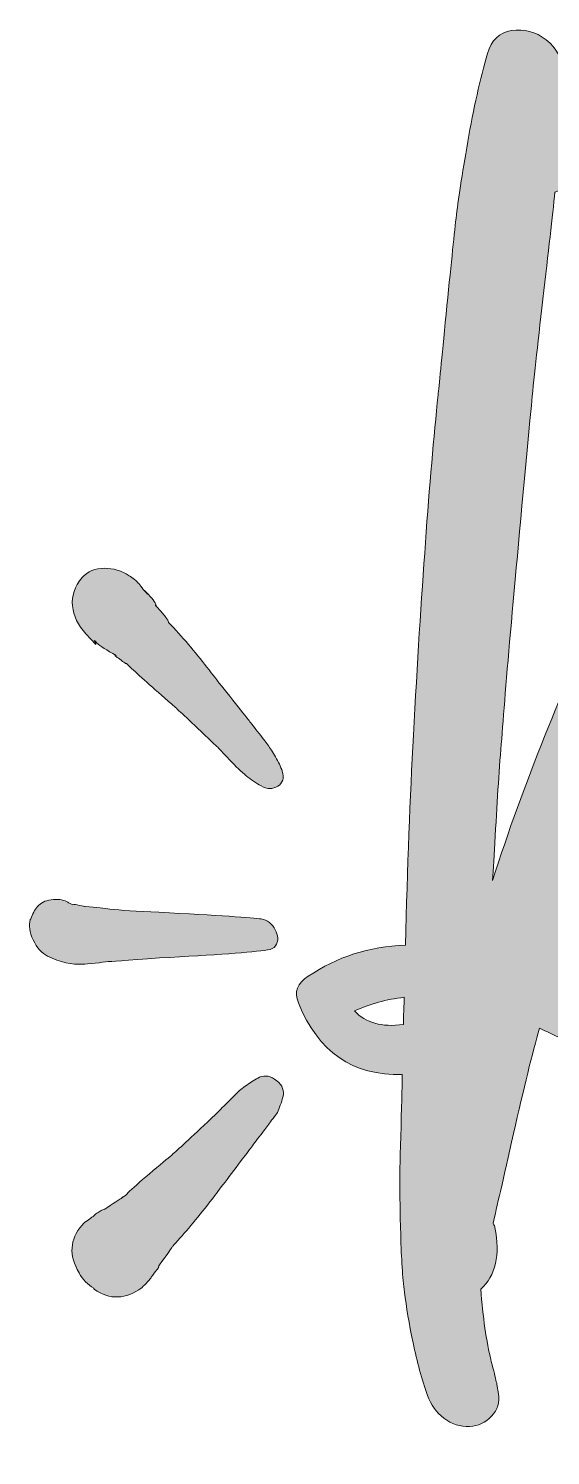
# Model space of a CAD drawing. Header units: inches. Extents: x 58 to 1022, y -947 to -135.
# Drawn here: x 68.2 to 226.2, y -566.4 to -134.8 of the extents above; entities that cross this region are included whole.
import ezdxf

# ---------------------------------------------------------------- set-up
doc = ezdxf.new("R2010")
doc.units = ezdxf.units.IN
doc.header["$MEASUREMENT"] = 0
doc.layers.add('Layer 1', color=7, linetype='Continuous')

# ---------------------------------------------------------------- blocks, each defined once
blk = doc.blocks.new('block 2')
at = {"layer": 'Layer 1', "true_color": 0xffffff}
h = blk.add_hatch(color=7, dxfattribs=at)
h.dxf.hatch_style = 2
edge = h.paths.add_edge_path()
edge.add_spline(control_points=[(376.52, -549.94), (378.08, -551.18), (380.63, -553.02), (384.19, -555.46), (387.74, -557.89), (390.58, -559.63), (392.7, -560.69), (394.82, -561.75), (397.56, -562.94), (400.93, -564.25), (404.29, -565.56), (407.29, -566.24), (409.91, -566.3), (412.53, -566.37), (415.43, -566.09), (418.6, -565.46), (421.78, -564.84), (424.8, -563.65), (427.68, -561.91), (430.17, -560.04), (431.29, -557.82), (431.04, -555.27), (430.79, -552.71), (429.39, -550.53), (426.83, -548.72), (424.28, -546.91), (421.69, -546.57), (419.07, -547.69), (417.2, -548.44), (415.33, -548.88), (413.46, -549), (411.59, -549.12), (409.59, -548.88), (407.47, -548.25), (405.35, -547.63), (403.55, -547.04), (402.05, -546.48), (400.55, -545.92), (398.65, -544.86), (396.35, -543.3), (394.04, -541.74), (392.38, -540.61), (391.39, -539.93), (390.39, -539.24), (388.65, -537.97), (386.15, -536.1), (383.65, -534.23), (382.22, -533.1), (381.85, -532.73), (372.75, -525.74), (362.46, -517.58), (350.99, -508.23), (320.06, -483.16), (299.11, -466.7), (288.14, -458.85), (269.68, -445.75), (252.85, -435.4), (237.64, -427.8), (246.49, -421.94), (256.15, -414.77), (266.63, -406.29), (307.53, -373.12), (341.94, -329.78), (369.88, -276.29), (370, -276.17), (371.53, -273.23), (374.46, -267.5), (377.39, -261.76), (379.11, -258.42), (379.6, -257.49), (380.1, -256.56), (381.57, -253.53), (384, -248.42), (386.43, -243.31), (387.99, -239.81), (388.68, -237.94), (389.36, -236.07), (390.58, -232.93), (392.32, -228.5), (394.07, -224.07), (395.25, -220.52), (395.88, -217.84), (396.5, -215.16), (397.19, -211.98), (397.93, -208.3), (398.68, -204.62), (399.18, -201.1), (399.43, -197.73), (400.43, -181.64), (396.37, -170.42), (387.27, -164.06), (377.05, -156.83), (363.95, -157.76), (347.99, -166.87), (341.88, -170.36), (336.05, -174.5), (330.51, -179.31), (324.96, -184.11), (319.37, -189.87), (313.76, -196.61), (308.15, -203.34), (303.76, -208.89), (300.58, -213.25), (297.4, -217.62), (292.94, -223.85), (287.2, -231.96), (271.24, -254.78), (256.46, -279.91), (242.87, -307.34), (229.65, -334.4), (218.25, -362.77), (208.65, -392.44), (208.89, -389.2), (209.17, -384.71), (209.48, -378.98), (209.8, -373.24), (210.11, -367.97), (210.42, -363.17), (210.73, -358.37), (211.08, -353.85), (211.45, -349.61), (212.7, -332.15), (215.69, -298.55), (220.43, -248.79), (221.05, -241.81), (222.2, -231.12), (223.89, -216.71), (225.57, -202.31), (226.79, -191.49), (227.54, -184.26), (231.28, -183.14), (232.71, -180.46), (231.84, -176.22), (229.97, -167.49), (229.22, -157.95), (229.59, -147.6), (229.71, -143.86), (228.16, -140.74), (224.92, -138.25), (221.67, -135.75), (218.18, -134.82), (214.44, -135.44), (210.7, -136.07), (208.27, -138.37), (207.15, -142.36), (204.9, -150.1), (202.91, -158.98), (201.16, -169.02), (199.41, -179.06), (198.23, -186.79), (197.61, -192.21), (196.98, -197.64), (195.99, -207.3), (194.62, -221.2), (193.24, -235.11), (192.43, -243.25), (192.18, -245.61), (189.57, -270.8), (187.07, -305.09), (184.7, -348.49), (183.7, -367.19), (182.89, -388.39), (182.27, -412.08), (171.3, -412.46), (161.51, -415.58), (152.9, -421.44), (149.54, -423.56), (148.54, -426.24), (149.91, -429.48), (155.9, -444.32), (166.37, -451.55), (181.33, -451.18), (181.33, -453.3), (181.21, -458.54), (180.96, -466.89), (180.71, -475.25), (180.59, -481.01), (180.59, -484.19), (180.59, -487.37), (180.68, -492.54), (180.87, -499.72), (181.05, -506.89), (181.43, -512.65), (181.99, -517.02), (182.55, -521.38), (183.42, -526.46), (184.61, -532.26), (185.79, -538.06), (187.26, -543.39), (189, -548.25), (190, -551), (191.65, -553.27), (193.96, -555.08), (196.27, -556.89), (198.85, -557.73), (201.72, -557.61), (204.34, -557.48), (206.56, -556.45), (208.36, -554.52), (210.17, -552.59), (210.89, -550.31), (210.51, -547.69), (210.51, -547.69), (209.95, -544.89), (209.95, -544.89), (209.95, -544.89), (209.95, -544.51), (209.95, -544.51), (209.95, -544.51), (209.77, -544.14), (209.77, -544.14), (209.52, -542.77), (209.02, -540.71), (208.27, -537.97), (206.77, -531.73), (205.71, -524.44), (205.09, -516.08), (209.58, -511.97), (211.01, -505.73), (209.39, -497.38), (209.39, -497.25), (209.2, -496.82), (208.83, -496.07), (209.83, -491.83), (211.89, -482.82), (215, -469.04), (218.12, -455.26), (220.74, -444.63), (222.86, -437.15), (227.22, -439.15), (231.34, -441.2), (235.2, -443.32), (254.03, -453.42), (275.61, -468.08), (299.92, -487.28), (307.65, -493.39), (318.5, -502.24), (332.47, -513.84), (346.43, -525.43), (356.35, -533.54), (362.21, -538.15), (363.21, -538.9), (365.45, -540.74), (368.94, -543.67), (372.43, -546.6), (374.96, -548.69), (376.52, -549.94)], knot_values=[0, 0, 0, 0, 1, 1, 1, 2, 2, 2, 3, 3, 3, 4, 4, 4, 5, 5, 5, 6, 6, 6, 7, 7, 7, 8, 8, 8, 9, 9, 9, 10, 10, 10, 11, 11, 11, 12, 12, 12, 13, 13, 13, 14, 14, 14, 15, 15, 15, 16, 16, 16, 17, 17, 17, 18, 18, 18, 19, 19, 19, 20, 20, 20, 21, 21, 21, 22, 22, 22, 23, 23, 23, 24, 24, 24, 25, 25, 25, 26, 26, 26, 27, 27, 27, 28, 28, 28, 29, 29, 29, 30, 30, 30, 31, 31, 31, 32, 32, 32, 33, 33, 33, 34, 34, 34, 35, 35, 35, 36, 36, 36, 37, 37, 37, 38, 38, 38, 39, 39, 39, 40, 40, 40, 41, 41, 41, 42, 42, 42, 43, 43, 43, 44, 44, 44, 45, 45, 45, 46, 46, 46, 47, 47, 47, 48, 48, 48, 49, 49, 49, 50, 50, 50, 51, 51, 51, 52, 52, 52, 53, 53, 53, 54, 54, 54, 55, 55, 55, 56, 56, 56, 57, 57, 57, 58, 58, 58, 59, 59, 59, 60, 60, 60, 61, 61, 61, 62, 62, 62, 63, 63, 63, 64, 64, 64, 65, 65, 65, 66, 66, 66, 67, 67, 67, 68, 68, 68, 69, 69, 69, 70, 70, 70, 71, 71, 71, 72, 72, 72, 73, 73, 73, 74, 74, 74, 75, 75, 75, 76, 76, 76, 77, 77, 77, 78, 78, 78, 79, 79, 79, 80, 80, 80, 81, 81, 81, 82, 82, 82, 82], degree=3, periodic=1)
edge = h.paths.add_edge_path()
edge.add_spline(control_points=[(181.8, -431.91), (181.74, -433.66), (181.71, -435.03), (181.71, -436.03), (175.1, -436.9), (170.17, -435.53), (166.93, -431.91), (171.54, -429.79), (176.53, -428.42), (181.9, -427.8), (181.9, -428.8), (181.86, -430.17), (181.8, -431.91)], knot_values=[0, 0, 0, 0, 1, 1, 1, 2, 2, 2, 3, 3, 3, 4, 4, 4, 4], degree=3, periodic=1)
edge = h.paths.add_edge_path()
edge.add_spline(control_points=[(230.72, -410.96), (236.82, -391.88), (243.12, -374.55), (249.61, -358.96), (270.31, -309.09), (295.31, -265.44), (324.61, -228.03), (335.34, -214.44), (344.25, -204.4), (351.36, -197.92), (355.35, -194.3), (359.96, -190.93), (365.2, -187.81), (368.2, -186.07), (370.5, -184.89), (372.12, -184.26), (373.87, -183.51), (375.18, -183.08), (376.05, -182.95), (376.05, -182.95), (376.24, -182.95), (376.24, -182.95), (379.35, -187.19), (378.79, -196.36), (374.56, -210.45), (371.81, -219.68), (367.13, -231.84), (360.53, -246.92), (340.2, -293.81), (313.27, -334.59), (279.72, -369.25), (263.76, -385.71), (247.43, -399.62), (230.72, -410.96)], knot_values=[0, 0, 0, 0, 1, 1, 1, 2, 2, 2, 3, 3, 3, 4, 4, 4, 5, 5, 5, 6, 6, 6, 7, 7, 7, 8, 8, 8, 9, 9, 9, 10, 10, 10, 11, 11, 11, 11], degree=3, periodic=1)
h = blk.add_hatch(color=7, dxfattribs=at)
h.dxf.hatch_style = 2
edge = h.paths.add_edge_path()
edge.add_spline(control_points=[(85.56, -317.88), (85.56, -317.88), (88.56, -321.06), (88.56, -321.06), (88.56, -321.06), (88.37, -320.31), (88.37, -320.31), (88.27, -320.11), (88.2, -320), (88.14, -319.9), (88.3, -320.05), (88.56, -320.31), (88.93, -320.68), (89.93, -321.56), (91.86, -322.8), (94.73, -324.43), (94.73, -324.43), (94.35, -324.43), (94.35, -324.43), (94.35, -324.43), (95.1, -324.99), (95.1, -324.99), (95.6, -325.36), (96.13, -325.77), (96.69, -326.2), (97.25, -326.64), (97.59, -326.86), (97.72, -326.86), (97.72, -326.86), (97.91, -326.86), (97.91, -326.86), (97.91, -326.86), (98.1, -327.04), (98.1, -327.04), (98.1, -327.04), (99.41, -328.35), (99.41, -328.35), (102.27, -330.97), (106.7, -334.9), (112.68, -340.14), (114.06, -341.38), (118.23, -345.31), (125.22, -351.92), (125.84, -352.55), (127.12, -353.88), (129.05, -355.94), (130.98, -358), (132.67, -359.62), (134.1, -360.8), (135.54, -361.99), (137.06, -363.02), (138.68, -363.89), (140.43, -364.89), (142.08, -364.92), (143.64, -363.98), (145.2, -363.05), (145.67, -361.52), (145.04, -359.4), (144.54, -358.03), (143.86, -356.6), (142.99, -355.1), (142.11, -353.6), (141.33, -352.39), (140.65, -351.45), (139.96, -350.52), (138.93, -349.18), (137.56, -347.43), (136.19, -345.69), (135.25, -344.5), (134.76, -343.88), (133.51, -342.26), (131.64, -339.89), (129.15, -336.77), (126.65, -333.65), (124.78, -331.28), (123.53, -329.66), (120.04, -325.05), (116.24, -320.5), (112.12, -316.01), (112.12, -316.01), (110.82, -314.7), (110.82, -314.7), (110.82, -314.58), (110.75, -314.51), (110.63, -314.51), (110.63, -314.51), (110.63, -314.32), (110.63, -314.32), (110.5, -313.95), (110.25, -313.51), (109.88, -313.01), (109.5, -312.52), (109.16, -312.08), (108.85, -311.71), (108.54, -311.33), (108.16, -310.93), (107.73, -310.49), (107.29, -310.05), (106.95, -309.65), (106.7, -309.27), (106.7, -309.27), (106.7, -309.09), (106.7, -309.09), (106.7, -309.09), (106.89, -309.27), (106.89, -309.27), (106.64, -308.4), (105.64, -307.09), (103.89, -305.35), (103.89, -305.35), (103.33, -304.78), (103.33, -304.78), (103.33, -304.78), (104.27, -305.91), (104.27, -305.91), (104.27, -305.91), (104.08, -305.72), (104.08, -305.72), (104.08, -305.72), (103.89, -305.53), (103.89, -305.53), (103.52, -305.16), (103.08, -304.63), (102.59, -303.94), (102.09, -303.26), (101.71, -302.79), (101.46, -302.54), (100.84, -301.79), (99.9, -301.04), (98.66, -300.3), (96.41, -298.8), (93.92, -298.05), (91.17, -298.05), (88.43, -298.05), (86.19, -298.99), (84.44, -300.86), (82.2, -303.6), (81.23, -306.47), (81.54, -309.46), (81.85, -312.45), (83.19, -315.26), (85.56, -317.88)], knot_values=[0, 0, 0, 0, 1, 1, 1, 2, 2, 2, 3, 3, 3, 4, 4, 4, 5, 5, 5, 6, 6, 6, 7, 7, 7, 8, 8, 8, 9, 9, 9, 10, 10, 10, 11, 11, 11, 12, 12, 12, 13, 13, 13, 14, 14, 14, 15, 15, 15, 16, 16, 16, 17, 17, 17, 18, 18, 18, 19, 19, 19, 20, 20, 20, 21, 21, 21, 22, 22, 22, 23, 23, 23, 24, 24, 24, 25, 25, 25, 26, 26, 26, 27, 27, 27, 28, 28, 28, 29, 29, 29, 30, 30, 30, 31, 31, 31, 32, 32, 32, 33, 33, 33, 34, 34, 34, 35, 35, 35, 36, 36, 36, 37, 37, 37, 38, 38, 38, 39, 39, 39, 40, 40, 40, 41, 41, 41, 42, 42, 42, 43, 43, 43, 44, 44, 44, 45, 45, 45, 46, 46, 46, 47, 47, 47, 47], degree=3, periodic=1)
h = blk.add_hatch(color=7, dxfattribs=at)
h.dxf.hatch_style = 2
edge = h.paths.add_edge_path()
edge.add_spline(control_points=[(73.97, -415.33), (77.83, -417.2), (81.38, -418.01), (84.63, -417.76), (85.38, -417.76), (86.62, -417.67), (88.37, -417.48), (90.11, -417.29), (91.42, -417.14), (92.3, -417.01), (92.55, -417.01), (97.72, -416.64), (107.82, -415.89), (124.91, -415.02), (135.82, -414.21), (140.55, -413.46), (141.68, -413.34), (142.49, -412.93), (142.99, -412.24), (143.48, -411.56), (143.7, -410.78), (143.64, -409.9), (143.58, -409.03), (143.33, -408.19), (142.89, -407.38), (142.45, -406.57), (141.86, -405.85), (141.12, -405.23), (140.37, -404.61), (139.55, -404.23), (138.68, -404.11), (136.07, -403.73), (125.72, -403.05), (107.64, -402.05), (100.9, -401.8), (95.97, -401.49), (92.86, -401.11), (91.36, -400.87), (88.87, -400.62), (85.38, -400.37), (85.25, -400.37), (84.69, -400.24), (83.69, -399.99), (82.69, -399.74), (82.01, -399.68), (81.64, -399.8), (81.51, -399.8), (81.38, -399.74), (81.26, -399.62), (81.14, -399.62), (80.92, -399.52), (80.61, -399.34), (80.29, -399.15), (80.01, -398.99), (79.77, -398.87), (78.52, -398.25), (76.96, -398.06), (75.09, -398.31), (73.22, -398.56), (71.85, -399.24), (70.98, -400.37), (70.1, -401.36), (69.41, -402.61), (68.92, -404.11), (68.92, -404.11), (68.73, -404.29), (68.73, -404.29), (68.23, -406.04), (68.54, -408.1), (69.66, -410.47), (70.79, -412.84), (72.22, -414.46), (73.97, -415.33)], knot_values=[0, 0, 0, 0, 1, 1, 1, 2, 2, 2, 3, 3, 3, 4, 4, 4, 5, 5, 5, 6, 6, 6, 7, 7, 7, 8, 8, 8, 9, 9, 9, 10, 10, 10, 11, 11, 11, 12, 12, 12, 13, 13, 13, 14, 14, 14, 15, 15, 15, 16, 16, 16, 17, 17, 17, 18, 18, 18, 19, 19, 19, 20, 20, 20, 21, 21, 21, 22, 22, 22, 23, 23, 23, 24, 24, 24, 24], degree=3, periodic=1)
h = blk.add_hatch(color=7, dxfattribs=at)
h.dxf.hatch_style = 2
edge = h.paths.add_edge_path()
edge.add_spline(control_points=[(111.56, -503.43), (111.56, -503.43), (111.75, -503.24), (111.75, -503.24), (111.87, -503.12), (112.12, -502.84), (112.5, -502.4), (112.87, -501.96), (113.18, -501.62), (113.43, -501.37), (116.8, -497.63), (120.54, -493.08), (124.66, -487.72), (126.9, -484.72), (130.39, -480.11), (135.13, -473.87), (135.75, -473), (136.72, -471.72), (138.03, -470.04), (139.34, -468.36), (140.3, -467.08), (140.93, -466.21), (141.18, -465.83), (141.61, -465.24), (142.24, -464.43), (142.86, -463.62), (143.3, -463.03), (143.55, -462.65), (144.17, -461.28), (144.73, -459.72), (145.23, -457.98), (145.73, -456.11), (145.11, -454.45), (143.36, -453.02), (141.61, -451.59), (139.87, -451.24), (138.12, -451.99), (136.88, -452.62), (135.6, -453.39), (134.29, -454.33), (132.98, -455.26), (131.92, -456.14), (131.11, -456.95), (130.3, -457.76), (129.21, -458.85), (127.83, -460.22), (126.46, -461.59), (125.47, -462.59), (124.84, -463.21), (118.23, -469.45), (113.93, -473.44), (111.94, -475.18), (111.06, -475.93), (109.07, -477.62), (105.95, -480.23), (102.83, -482.85), (100.46, -484.91), (98.84, -486.41), (98.84, -486.41), (97.53, -487.72), (97.53, -487.72), (97.53, -487.72), (96.41, -488.46), (96.41, -488.46), (96.41, -488.46), (96.79, -488.28), (96.79, -488.28), (96.41, -488.53), (94.79, -489.59), (91.92, -491.46), (91.55, -491.71), (91.3, -491.9), (91.17, -492.02), (91.17, -492.02), (90.99, -492.02), (90.99, -492.02), (90.99, -492.02), (90.43, -492.21), (90.43, -492.21), (90.18, -492.33), (89.8, -492.55), (89.31, -492.86), (88.8, -493.17), (88.43, -493.45), (88.18, -493.7), (88.06, -493.83), (87.93, -493.95), (87.81, -494.08), (87.68, -494.2), (87.56, -494.26), (87.43, -494.26), (87.43, -494.26), (86.31, -495.2), (86.31, -495.2), (85.56, -495.57), (84.94, -496.07), (84.44, -496.69), (80.7, -501.06), (80.39, -505.86), (83.51, -511.1), (83.51, -511.1), (83.51, -511.28), (83.51, -511.28), (84.63, -513.15), (86.13, -514.65), (87.99, -515.77), (87.99, -515.77), (87.99, -515.96), (87.99, -515.96), (87.99, -515.96), (88.18, -516.15), (88.18, -516.15), (92.79, -519.39), (97.59, -519.2), (102.59, -515.59), (102.71, -515.46), (102.96, -515.21), (103.33, -514.84), (103.71, -514.46), (104.08, -514.06), (104.46, -513.62), (104.83, -513.19), (105.08, -512.91), (105.2, -512.78), (105.33, -512.66), (105.39, -512.53), (105.39, -512.41), (106.76, -510.66), (107.51, -509.66), (107.64, -509.41), (107.51, -509.41), (107.57, -509.17), (107.82, -508.67), (109.94, -505.92), (111.19, -504.18), (111.56, -503.43)], knot_values=[0, 0, 0, 0, 1, 1, 1, 2, 2, 2, 3, 3, 3, 4, 4, 4, 5, 5, 5, 6, 6, 6, 7, 7, 7, 8, 8, 8, 9, 9, 9, 10, 10, 10, 11, 11, 11, 12, 12, 12, 13, 13, 13, 14, 14, 14, 15, 15, 15, 16, 16, 16, 17, 17, 17, 18, 18, 18, 19, 19, 19, 20, 20, 20, 21, 21, 21, 22, 22, 22, 23, 23, 23, 24, 24, 24, 25, 25, 25, 26, 26, 26, 27, 27, 27, 28, 28, 28, 29, 29, 29, 30, 30, 30, 31, 31, 31, 32, 32, 32, 33, 33, 33, 34, 34, 34, 35, 35, 35, 36, 36, 36, 37, 37, 37, 38, 38, 38, 39, 39, 39, 40, 40, 40, 41, 41, 41, 42, 42, 42, 43, 43, 43, 44, 44, 44, 45, 45, 45, 45], degree=3, periodic=1)
at = {"layer": 'Layer 1', "lineweight": 0}
for points, knots in [([(376.52, -549.94), (378.08, -551.18), (380.63, -553.02), (384.19, -555.46), (387.74, -557.89), (390.58, -559.63), (392.7, -560.69), (394.82, -561.75), (397.56, -562.94), (400.93, -564.25), (404.29, -565.56), (407.29, -566.24), (409.91, -566.3), (412.53, -566.37), (415.43, -566.09), (418.6, -565.46), (421.78, -564.84), (424.8, -563.65), (427.68, -561.91), (430.17, -560.04), (431.29, -557.82), (431.04, -555.27), (430.79, -552.71), (429.39, -550.53), (426.83, -548.72), (424.28, -546.91), (421.69, -546.57), (419.07, -547.69), (417.2, -548.44), (415.33, -548.88), (413.46, -549), (411.59, -549.12), (409.59, -548.88), (407.47, -548.25), (405.35, -547.63), (403.55, -547.04), (402.05, -546.48), (400.55, -545.92), (398.65, -544.86), (396.35, -543.3), (394.04, -541.74), (392.38, -540.61), (391.39, -539.93), (390.39, -539.24), (388.65, -537.97), (386.15, -536.1), (383.65, -534.23), (382.22, -533.1), (381.85, -532.73), (372.75, -525.74), (362.46, -517.58), (350.99, -508.23), (320.06, -483.16), (299.11, -466.7), (288.14, -458.85), (269.68, -445.75), (252.85, -435.4), (237.64, -427.8), (246.49, -421.94), (256.15, -414.77), (266.63, -406.29), (307.53, -373.12), (341.94, -329.78), (369.88, -276.29), (370, -276.17), (371.53, -273.23), (374.46, -267.5), (377.39, -261.76), (379.11, -258.42), (379.6, -257.49), (380.1, -256.56), (381.57, -253.53), (384, -248.42), (386.43, -243.31), (387.99, -239.81), (388.68, -237.94), (389.36, -236.07), (390.58, -232.93), (392.32, -228.5), (394.07, -224.07), (395.25, -220.52), (395.88, -217.84), (396.5, -215.16), (397.19, -211.98), (397.93, -208.3), (398.68, -204.62), (399.18, -201.1), (399.43, -197.73), (400.43, -181.64), (396.37, -170.42), (387.27, -164.06), (377.05, -156.83), (363.95, -157.76), (347.99, -166.87), (341.88, -170.36), (336.05, -174.5), (330.51, -179.31), (324.96, -184.11), (319.37, -189.87), (313.76, -196.61), (308.15, -203.34), (303.76, -208.89), (300.58, -213.25), (297.4, -217.62), (292.94, -223.85), (287.2, -231.96), (271.24, -254.78), (256.46, -279.91), (242.87, -307.34), (229.65, -334.4), (218.25, -362.77), (208.65, -392.44), (208.89, -389.2), (209.17, -384.71), (209.48, -378.98), (209.8, -373.24), (210.11, -367.97), (210.42, -363.17), (210.73, -358.37), (211.08, -353.85), (211.45, -349.61), (212.7, -332.15), (215.69, -298.55), (220.43, -248.79), (221.05, -241.81), (222.2, -231.12), (223.89, -216.71), (225.57, -202.31), (226.79, -191.49), (227.54, -184.26), (231.28, -183.14), (232.71, -180.46), (231.84, -176.22), (229.97, -167.49), (229.22, -157.95), (229.59, -147.6), (229.71, -143.86), (228.16, -140.74), (224.92, -138.25), (221.67, -135.75), (218.18, -134.82), (214.44, -135.44), (210.7, -136.07), (208.27, -138.37), (207.15, -142.36), (204.9, -150.1), (202.91, -158.98), (201.16, -169.02), (199.41, -179.06), (198.23, -186.79), (197.61, -192.21), (196.98, -197.64), (195.99, -207.3), (194.62, -221.2), (193.24, -235.11), (192.43, -243.25), (192.18, -245.61), (189.57, -270.8), (187.07, -305.09), (184.7, -348.49), (183.7, -367.19), (182.89, -388.39), (182.27, -412.08), (171.3, -412.46), (161.51, -415.58), (152.9, -421.44), (149.54, -423.56), (148.54, -426.24), (149.91, -429.48), (155.9, -444.32), (166.37, -451.55), (181.33, -451.18), (181.33, -453.3), (181.21, -458.54), (180.96, -466.89), (180.71, -475.25), (180.59, -481.01), (180.59, -484.19), (180.59, -487.37), (180.68, -492.54), (180.87, -499.72), (181.05, -506.89), (181.43, -512.65), (181.99, -517.02), (182.55, -521.38), (183.42, -526.46), (184.61, -532.26), (185.79, -538.06), (187.26, -543.39), (189, -548.25), (190, -551), (191.65, -553.27), (193.96, -555.08), (196.27, -556.89), (198.85, -557.73), (201.72, -557.61), (204.34, -557.48), (206.56, -556.45), (208.36, -554.52), (210.17, -552.59), (210.89, -550.31), (210.51, -547.69), (210.51, -547.69), (209.95, -544.89), (209.95, -544.89), (209.95, -544.89), (209.95, -544.51), (209.95, -544.51), (209.95, -544.51), (209.77, -544.14), (209.77, -544.14), (209.52, -542.77), (209.02, -540.71), (208.27, -537.97), (206.77, -531.73), (205.71, -524.44), (205.09, -516.08), (209.58, -511.97), (211.01, -505.73), (209.39, -497.38), (209.39, -497.25), (209.2, -496.82), (208.83, -496.07), (209.83, -491.83), (211.89, -482.82), (215, -469.04), (218.12, -455.26), (220.74, -444.63), (222.86, -437.15), (227.22, -439.15), (231.34, -441.2), (235.2, -443.32), (254.03, -453.42), (275.61, -468.08), (299.92, -487.28), (307.65, -493.39), (318.5, -502.24), (332.47, -513.84), (346.43, -525.43), (356.35, -533.54), (362.21, -538.15), (363.21, -538.9), (365.45, -540.74), (368.94, -543.67), (372.43, -546.6), (374.96, -548.69), (376.52, -549.94)], [0, 0, 0, 0, 1, 1, 1, 2, 2, 2, 3, 3, 3, 4, 4, 4, 5, 5, 5, 6, 6, 6, 7, 7, 7, 8, 8, 8, 9, 9, 9, 10, 10, 10, 11, 11, 11, 12, 12, 12, 13, 13, 13, 14, 14, 14, 15, 15, 15, 16, 16, 16, 17, 17, 17, 18, 18, 18, 19, 19, 19, 20, 20, 20, 21, 21, 21, 22, 22, 22, 23, 23, 23, 24, 24, 24, 25, 25, 25, 26, 26, 26, 27, 27, 27, 28, 28, 28, 29, 29, 29, 30, 30, 30, 31, 31, 31, 32, 32, 32, 33, 33, 33, 34, 34, 34, 35, 35, 35, 36, 36, 36, 37, 37, 37, 38, 38, 38, 39, 39, 39, 40, 40, 40, 41, 41, 41, 42, 42, 42, 43, 43, 43, 44, 44, 44, 45, 45, 45, 46, 46, 46, 47, 47, 47, 48, 48, 48, 49, 49, 49, 50, 50, 50, 51, 51, 51, 52, 52, 52, 53, 53, 53, 54, 54, 54, 55, 55, 55, 56, 56, 56, 57, 57, 57, 58, 58, 58, 59, 59, 59, 60, 60, 60, 61, 61, 61, 62, 62, 62, 63, 63, 63, 64, 64, 64, 65, 65, 65, 66, 66, 66, 67, 67, 67, 68, 68, 68, 69, 69, 69, 70, 70, 70, 71, 71, 71, 72, 72, 72, 73, 73, 73, 74, 74, 74, 75, 75, 75, 76, 76, 76, 77, 77, 77, 78, 78, 78, 79, 79, 79, 80, 80, 80, 81, 81, 81, 82, 82, 82, 82]), ([(85.56, -317.88), (85.56, -317.88), (88.56, -321.06), (88.56, -321.06), (88.56, -321.06), (88.37, -320.31), (88.37, -320.31), (88.27, -320.11), (88.2, -320), (88.14, -319.9), (88.3, -320.05), (88.56, -320.31), (88.93, -320.68), (89.93, -321.56), (91.86, -322.8), (94.73, -324.43), (94.73, -324.43), (94.35, -324.43), (94.35, -324.43), (94.35, -324.43), (95.1, -324.99), (95.1, -324.99), (95.6, -325.36), (96.13, -325.77), (96.69, -326.2), (97.25, -326.64), (97.59, -326.86), (97.72, -326.86), (97.72, -326.86), (97.91, -326.86), (97.91, -326.86), (97.91, -326.86), (98.1, -327.04), (98.1, -327.04), (98.1, -327.04), (99.41, -328.35), (99.41, -328.35), (102.27, -330.97), (106.7, -334.9), (112.68, -340.14), (114.06, -341.38), (118.23, -345.31), (125.22, -351.92), (125.84, -352.55), (127.12, -353.88), (129.05, -355.94), (130.98, -358), (132.67, -359.62), (134.1, -360.8), (135.54, -361.99), (137.06, -363.02), (138.68, -363.89), (140.43, -364.89), (142.08, -364.92), (143.64, -363.98), (145.2, -363.05), (145.67, -361.52), (145.04, -359.4), (144.54, -358.03), (143.86, -356.6), (142.99, -355.1), (142.11, -353.6), (141.33, -352.39), (140.65, -351.45), (139.96, -350.52), (138.93, -349.18), (137.56, -347.43), (136.19, -345.69), (135.25, -344.5), (134.76, -343.88), (133.51, -342.26), (131.64, -339.89), (129.15, -336.77), (126.65, -333.65), (124.78, -331.28), (123.53, -329.66), (120.04, -325.05), (116.24, -320.5), (112.12, -316.01), (112.12, -316.01), (110.82, -314.7), (110.82, -314.7), (110.82, -314.58), (110.75, -314.51), (110.63, -314.51), (110.63, -314.51), (110.63, -314.32), (110.63, -314.32), (110.5, -313.95), (110.25, -313.51), (109.88, -313.01), (109.5, -312.52), (109.16, -312.08), (108.85, -311.71), (108.54, -311.33), (108.16, -310.93), (107.73, -310.49), (107.29, -310.05), (106.95, -309.65), (106.7, -309.27), (106.7, -309.27), (106.7, -309.09), (106.7, -309.09), (106.7, -309.09), (106.89, -309.27), (106.89, -309.27), (106.64, -308.4), (105.64, -307.09), (103.89, -305.35), (103.89, -305.35), (103.33, -304.78), (103.33, -304.78), (103.33, -304.78), (104.27, -305.91), (104.27, -305.91), (104.27, -305.91), (104.08, -305.72), (104.08, -305.72), (104.08, -305.72), (103.89, -305.53), (103.89, -305.53), (103.52, -305.16), (103.08, -304.63), (102.59, -303.94), (102.09, -303.26), (101.71, -302.79), (101.46, -302.54), (100.84, -301.79), (99.9, -301.04), (98.66, -300.3), (96.41, -298.8), (93.92, -298.05), (91.17, -298.05), (88.43, -298.05), (86.19, -298.99), (84.44, -300.86), (82.2, -303.6), (81.23, -306.47), (81.54, -309.46), (81.85, -312.45), (83.19, -315.26), (85.56, -317.88)], [0, 0, 0, 0, 1, 1, 1, 2, 2, 2, 3, 3, 3, 4, 4, 4, 5, 5, 5, 6, 6, 6, 7, 7, 7, 8, 8, 8, 9, 9, 9, 10, 10, 10, 11, 11, 11, 12, 12, 12, 13, 13, 13, 14, 14, 14, 15, 15, 15, 16, 16, 16, 17, 17, 17, 18, 18, 18, 19, 19, 19, 20, 20, 20, 21, 21, 21, 22, 22, 22, 23, 23, 23, 24, 24, 24, 25, 25, 25, 26, 26, 26, 27, 27, 27, 28, 28, 28, 29, 29, 29, 30, 30, 30, 31, 31, 31, 32, 32, 32, 33, 33, 33, 34, 34, 34, 35, 35, 35, 36, 36, 36, 37, 37, 37, 38, 38, 38, 39, 39, 39, 40, 40, 40, 41, 41, 41, 42, 42, 42, 43, 43, 43, 44, 44, 44, 45, 45, 45, 46, 46, 46, 47, 47, 47, 47]), ([(73.97, -415.33), (77.83, -417.2), (81.38, -418.01), (84.63, -417.76), (85.38, -417.76), (86.62, -417.67), (88.37, -417.48), (90.11, -417.29), (91.42, -417.14), (92.3, -417.01), (92.55, -417.01), (97.72, -416.64), (107.82, -415.89), (124.91, -415.02), (135.82, -414.21), (140.55, -413.46), (141.68, -413.34), (142.49, -412.93), (142.99, -412.24), (143.48, -411.56), (143.7, -410.78), (143.64, -409.9), (143.58, -409.03), (143.33, -408.19), (142.89, -407.38), (142.45, -406.57), (141.86, -405.85), (141.12, -405.23), (140.37, -404.61), (139.55, -404.23), (138.68, -404.11), (136.07, -403.73), (125.72, -403.05), (107.64, -402.05), (100.9, -401.8), (95.97, -401.49), (92.86, -401.11), (91.36, -400.87), (88.87, -400.62), (85.38, -400.37), (85.25, -400.37), (84.69, -400.24), (83.69, -399.99), (82.69, -399.74), (82.01, -399.68), (81.64, -399.8), (81.51, -399.8), (81.38, -399.74), (81.26, -399.62), (81.14, -399.62), (80.92, -399.52), (80.61, -399.34), (80.29, -399.15), (80.01, -398.99), (79.77, -398.87), (78.52, -398.25), (76.96, -398.06), (75.09, -398.31), (73.22, -398.56), (71.85, -399.24), (70.98, -400.37), (70.1, -401.36), (69.41, -402.61), (68.92, -404.11), (68.92, -404.11), (68.73, -404.29), (68.73, -404.29), (68.23, -406.04), (68.54, -408.1), (69.66, -410.47), (70.79, -412.84), (72.22, -414.46), (73.97, -415.33)], [0, 0, 0, 0, 1, 1, 1, 2, 2, 2, 3, 3, 3, 4, 4, 4, 5, 5, 5, 6, 6, 6, 7, 7, 7, 8, 8, 8, 9, 9, 9, 10, 10, 10, 11, 11, 11, 12, 12, 12, 13, 13, 13, 14, 14, 14, 15, 15, 15, 16, 16, 16, 17, 17, 17, 18, 18, 18, 19, 19, 19, 20, 20, 20, 21, 21, 21, 22, 22, 22, 23, 23, 23, 24, 24, 24, 24]), ([(181.8, -431.91), (181.74, -433.66), (181.71, -435.03), (181.71, -436.03), (175.1, -436.9), (170.17, -435.53), (166.93, -431.91), (171.54, -429.79), (176.53, -428.42), (181.9, -427.8), (181.9, -428.8), (181.86, -430.17), (181.8, -431.91)], [0, 0, 0, 0, 1, 1, 1, 2, 2, 2, 3, 3, 3, 4, 4, 4, 4]), ([(111.56, -503.43), (111.56, -503.43), (111.75, -503.24), (111.75, -503.24), (111.87, -503.12), (112.12, -502.84), (112.5, -502.4), (112.87, -501.96), (113.18, -501.62), (113.43, -501.37), (116.8, -497.63), (120.54, -493.08), (124.66, -487.72), (126.9, -484.72), (130.39, -480.11), (135.13, -473.87), (135.75, -473), (136.72, -471.72), (138.03, -470.04), (139.34, -468.36), (140.3, -467.08), (140.93, -466.21), (141.18, -465.83), (141.61, -465.24), (142.24, -464.43), (142.86, -463.62), (143.3, -463.03), (143.55, -462.65), (144.17, -461.28), (144.73, -459.72), (145.23, -457.98), (145.73, -456.11), (145.11, -454.45), (143.36, -453.02), (141.61, -451.59), (139.87, -451.24), (138.12, -451.99), (136.88, -452.62), (135.6, -453.39), (134.29, -454.33), (132.98, -455.26), (131.92, -456.14), (131.11, -456.95), (130.3, -457.76), (129.21, -458.85), (127.83, -460.22), (126.46, -461.59), (125.47, -462.59), (124.84, -463.21), (118.23, -469.45), (113.93, -473.44), (111.94, -475.18), (111.06, -475.93), (109.07, -477.62), (105.95, -480.23), (102.83, -482.85), (100.46, -484.91), (98.84, -486.41), (98.84, -486.41), (97.53, -487.72), (97.53, -487.72), (97.53, -487.72), (96.41, -488.46), (96.41, -488.46), (96.41, -488.46), (96.79, -488.28), (96.79, -488.28), (96.41, -488.53), (94.79, -489.59), (91.92, -491.46), (91.55, -491.71), (91.3, -491.9), (91.17, -492.02), (91.17, -492.02), (90.99, -492.02), (90.99, -492.02), (90.99, -492.02), (90.43, -492.21), (90.43, -492.21), (90.18, -492.33), (89.8, -492.55), (89.31, -492.86), (88.8, -493.17), (88.43, -493.45), (88.18, -493.7), (88.06, -493.83), (87.93, -493.95), (87.81, -494.08), (87.68, -494.2), (87.56, -494.26), (87.43, -494.26), (87.43, -494.26), (86.31, -495.2), (86.31, -495.2), (85.56, -495.57), (84.94, -496.07), (84.44, -496.69), (80.7, -501.06), (80.39, -505.86), (83.51, -511.1), (83.51, -511.1), (83.51, -511.28), (83.51, -511.28), (84.63, -513.15), (86.13, -514.65), (87.99, -515.77), (87.99, -515.77), (87.99, -515.96), (87.99, -515.96), (87.99, -515.96), (88.18, -516.15), (88.18, -516.15), (92.79, -519.39), (97.59, -519.2), (102.59, -515.59), (102.71, -515.46), (102.96, -515.21), (103.33, -514.84), (103.71, -514.46), (104.08, -514.06), (104.46, -513.62), (104.83, -513.19), (105.08, -512.91), (105.2, -512.78), (105.33, -512.66), (105.39, -512.53), (105.39, -512.41), (106.76, -510.66), (107.51, -509.66), (107.64, -509.41), (107.51, -509.41), (107.57, -509.17), (107.82, -508.67), (109.94, -505.92), (111.19, -504.18), (111.56, -503.43)], [0, 0, 0, 0, 1, 1, 1, 2, 2, 2, 3, 3, 3, 4, 4, 4, 5, 5, 5, 6, 6, 6, 7, 7, 7, 8, 8, 8, 9, 9, 9, 10, 10, 10, 11, 11, 11, 12, 12, 12, 13, 13, 13, 14, 14, 14, 15, 15, 15, 16, 16, 16, 17, 17, 17, 18, 18, 18, 19, 19, 19, 20, 20, 20, 21, 21, 21, 22, 22, 22, 23, 23, 23, 24, 24, 24, 25, 25, 25, 26, 26, 26, 27, 27, 27, 28, 28, 28, 29, 29, 29, 30, 30, 30, 31, 31, 31, 32, 32, 32, 33, 33, 33, 34, 34, 34, 35, 35, 35, 36, 36, 36, 37, 37, 37, 38, 38, 38, 39, 39, 39, 40, 40, 40, 41, 41, 41, 42, 42, 42, 43, 43, 43, 44, 44, 44, 45, 45, 45, 45])]:
    blk.add_open_spline(points, degree=3, knots=knots, dxfattribs=at)

msp = doc.modelspace()

# ---------------------------------------------------------------- block references
at = {"layer": 'Layer 1'}
msp.add_blockref('block 2', (0, 0), dxfattribs=at)

doc.saveas('drawing.dxf')
